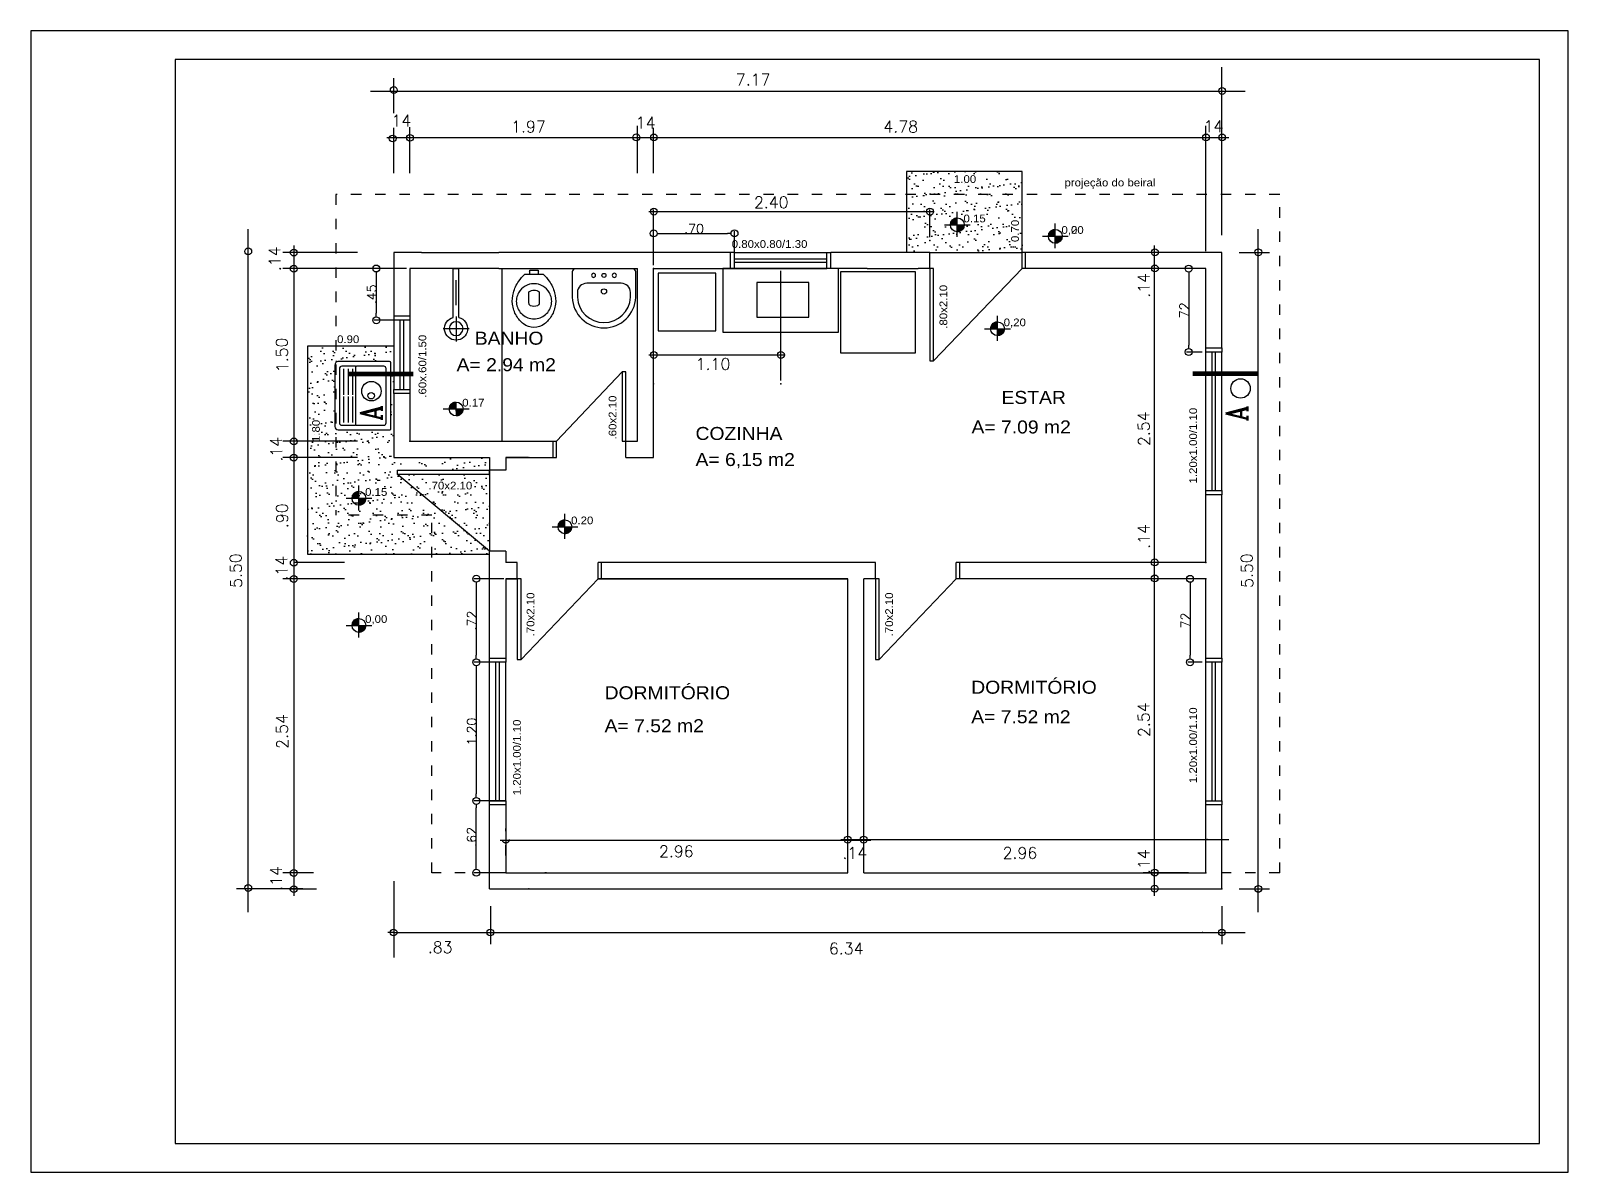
# Model space of a CAD drawing. Extents: x -6702 to 814, y 5971 to 8281.
# Drawn here: x -6702 to -5371, y 7293 to 8281 of the extents above; entities that cross this region are included whole.
import ezdxf

# ---------------------------------------------------------------- set-up
doc = ezdxf.new("R2010")
doc.units = 0
doc.header["$LTSCALE"] = 30
doc.header["$MEASUREMENT"] = 0
doc.linetypes.add('ACAD_ISO03W100', pattern=[30, 12, -18])
doc.linetypes.add('TRACEJAD', pattern=[1, 0.3, -0.4, 0.3])
doc.layers.get('0').update_dxf_attribs({"color": 1, "linetype": 'CONTINUOUS'})
doc.layers.get('DEFPOINTS').update_dxf_attribs({"linetype": 'CONTINUOUS'})
for name, color, linetype in [('ABERTURAS', 1, 'CONTINUOUS'), ('BEIRAL', 7, 'TRACEJAD'), ('COTA', 1, 'CONTINUOUS'), ('EQUIP', 7, 'CONTINUOUS'), ('EQUIP_I', 1, 'CONTINUOUS'), ('ESQUAD', 10, 'CONTINUOUS'), ('ESQUADRIA', 2, 'CONTINUOUS'), ('FOLHA', 7, 'CONTINUOUS'), ('HACHURA', 7, 'CONTINUOUS'), ('PAREDE', 6, 'CONTINUOUS'), ('TEXTOS', 2, 'CONTINUOUS'), ('UNIDADE', 4, 'CONTINUOUS')]:
    doc.layers.add(name, color=color, linetype=linetype)
doc.styles.add('COMPLEX', font='COMPLEX')
doc.styles.add('REGUA60', font='simplex.shx')
doc.styles.add('ROMAN', font='ROMAN')
doc.dimstyles.get("Standard").update_dxf_attribs({"dimtxt": 0.18, "dimasz": 0.18, "dimexe": 0.18, "dimexo": 0.0625, "dimgap": 0.09, "dimtad": 0, "dimtih": 1, "dimtoh": 1, "dimdec": 4, "dimzin": 0, "dimdsep": 46, "dimtxsty": 'Standard', "dimcen": 0.09, "dimadec": 0, "dimazin": 0, "dimtfac": 1, "dimtdec": 4, "dimtofl": 0, "dimtmove": 0, "dimatfit": 0, "dimfxl": 1, "dimtolj": 1, "dimtzin": 0, "dimarcsym": 0})
pattern_1 = [(45, (-3045.69985, 3641.66919), (-0.0883883476, 0.0883883476), [])]

# ---------------------------------------------------------------- blocks, each defined once
blk = doc.blocks.new('SAT13S_2')
at = {"layer": 'EQUIP', "color": 0, "linetype": 'ByBlock'}
blk.add_lwpolyline([(-26.5, -48.5), (26.5, -48.5, 0.414214), (29.5, -45.5), (29.5, -1, 0.414214), (28.5, 0), (-28.5, 0, 0.414214), (-29.5, -1), (-29.5, -45.5, 0.414214)], format="xyb", close=True, dxfattribs=at)
at = {"layer": 'EQUIP_I'}
for points in [[(25.5, -27.7), (25.5, -6, 0.414214), (23.5, -4), (-23.5, -4, 0.414214), (-25.5, -6), (-25.5, -27.7)], [(-25.5, -27.8), (-25.5, -29.7, 0.414214), (-24.5, -30.6), (-23.2, -30.6), (23.1, -30.6), (24.5, -30.6, 0.414214), (25.5, -29.7), (25.5, -27.8)], [(-25.5, -30.5), (-25.5, -42.5, 0.414214), (-23.5, -44.5)], [(-23.5, -44.5), (23.5, -44.5, 0.414214), (25.5, -42.5), (25.5, -30.5, 0.414214)], [(-23.2, -33), (-0.9, -33, 0.414214)], [(-23.2, -37), (-0.9, -37, 0.414214)], [(0.8, -33), (23.1, -33, 0.414214)], [(0.8, -37), (23.1, -37, 0.414214)], [(-23.2, -41), (-0.9, -41, 0.414214)], [(0.8, -41), (23.1, -41, 0.414214)]]:
    blk.add_lwpolyline(points, format="xyb", dxfattribs=at)
blk.add_circle((0, -17), 2.8, dxfattribs=at)
blk = doc.blocks.new('SAP7S__2')
at = {"layer": 'EQUIP', "color": 0, "linetype": 'ByBlock'}
blk.add_lwpolyline([(-4.4, -13), (-6.9, -13), (-7.4, -13, 0.207706), (-8.2, -13.3, 0.059368), (-13.2, -19, 0.082654), (-17.8, -29, 0.104255), (-18.6, -39, 0.107708), (-15.2, -49, 0.088187), (-9, -56, 0.163426), (0, -59, 0.163426), (9, -56, 0.088187), (15.2, -49, 0.107708), (18.6, -39, 0.104255), (17.8, -29, 0.082654), (13.2, -19, 0.059368), (8.2, -13.3, 0.207706), (7.4, -13), (6.9, -13), (4.4, -13, -0.380199), (3.6, -12.2), (3.6, -11.1, -0.087349), (3.7, -10.7, 0.172037), (3.7, -9.8, 0.102747), (3.6, -9.6, 0.167994), (3.1, -9.5), (0, -9.5), (-3.2, -9.5, 0.167994), (-3.6, -9.6, 0.102747), (-3.7, -9.8, 0.172037), (-3.7, -10.7, -0.087349), (-3.6, -11.1), (-3.6, -12.2, -0.380199)], format="xyb", close=True, dxfattribs=at)
at = {"layer": 'EQUIP_I'}
blk.add_line((4.4, -13), (-4.4, -13), dxfattribs=at)
for points in [[(0, -21.2, -0.268395), (13.3, -29, -0.179674), (15.1, -39, -0.170707), (10, -48, -0.179561), (0, -51.7, -0.179561), (-10, -48, -0.170707), (-15.1, -39, -0.179674), (-13.3, -29, -0.268395)], [(-3, -40.3, 0.183333), (3, -40.3, 0.302776), (4.4, -38), (4.4, -28.4, 0.370787), (-4.5, -28.4), (-4.5, -38, 0.302776)]]:
    blk.add_lwpolyline(points, format="xyb", close=True, dxfattribs=at)
blk = doc.blocks.new('SACHS__2')
at = {"layer": 'EQUIP', "color": 0, "linetype": 'ByBlock'}
for p, q in [((42.3, 2.4), (0, 2.4)), ((0, 2.4), (0, -2.4)), ((42.3, -2.4), (0, -2.4))]:
    blk.add_line(p, q, dxfattribs=at)
blk.add_arc((52, 0), 10, 193.8865, 166.1135, dxfattribs=at)
at = {"layer": 'EQUIP_I'}
for p, q in [((41.6, 0), (63.2, 0)), ((52, 11.2), (52, -11.2))]:
    blk.add_line(p, q, dxfattribs=at)
blk.add_circle((52, 0), 6, dxfattribs=at)
blk = doc.blocks.new('SAL60CS2')
at = {"layer": 'EQUIP', "color": 0, "linetype": 'ByBlock'}
blk.add_lwpolyline([(-27.5, -24.4), (-27.5, -2.6, -0.369445), (-24.9, 0), (0, 0), (24.9, 0, -0.369445), (27.5, -2.6), (27.5, -24.4, -0.40213), (0, -51, -0.40213)], format="xyb", close=True, dxfattribs=at)
at = {"layer": 'EQUIP_I'}
for points in [[(0, -12.4), (14.9, -12.4, -0.410423), (23, -20.3), (23, -24.4, -0.401806), (0, -46.4, -0.401806), (-23, -24.4), (-23, -20.3, -0.410423), (-14.9, -12.4)], [(0, -3.8, 1), (0, -7.3, 1)], [(0, -21.7, 1), (0, -17.2, 1)]]:
    blk.add_lwpolyline(points, format="xyb", close=True, dxfattribs=at)
for centre in [(-9, -5.5), (9, -5.5)]:
    blk.add_circle(centre, 1.75, dxfattribs=at)
blk = doc.blocks.new('_DOTBLANK')
at = {"color": 0, "linetype": 'ByBlock'}
blk.add_line((-0.5, 0), (-1, 0), dxfattribs=at)
blk.add_circle((0, 0), 0.5, dxfattribs=at)
blk = doc.blocks.new('*D55')
at = {"color": 0, "linetype": 'ByBlock'}
for p, q in [((-6292.2, 7806.7), (-6318.1, 7806.7)), ((-6316.1, 7800.7), (-6316.1, 7740.4)), ((-6292.2, 7734.4), (-6318.1, 7734.4))]:
    blk.add_line(p, q, dxfattribs=at)
at = {"layer": 'DEFPOINTS', "color": 0, "linetype": 'ByBlock'}
for p in [(-6289.2, 7806.7), (-6316.1, 7734.4), (-6289.2, 7734.4)]:
    blk.add_point(p, dxfattribs=at)
at = {"color": 0, "linetype": 'ByBlock', "xscale": 6, "yscale": 6, "zscale": 6}
for p, rotation in [((-6316.1, 7806.7), 90), ((-6316.1, 7734.4), 270)]:
    blk.add_blockref('_DOTBLANK', p, dxfattribs=dict(at, rotation=rotation))
at = {"color": 2, "linetype": 'ByBlock', "insert": (-6320.1, 7770.5), "char_height": 8, "attachment_point": 5, "rotation": 90, "style": 'REGUA60'}
blk.add_mtext('\\A1;.72', dxfattribs=at)
blk = doc.blocks.new('COTAPT')
at = {"color": 0, "linetype": 'ByBlock'}
blk.add_line((0, 0), (200, 0), dxfattribs=at)
at = {"color": 6, "linetype": 'ByBlock'}
blk.add_lwpolyline([(-20, 20), (20, 20), (20, -20), (-20, -20)], close=True, dxfattribs=at)
blk = doc.blocks.new('*D56')
at = {"color": 0, "linetype": 'ByBlock'}
for p, q in [((-6290.6, 7614.4), (-6318.1, 7614.4)), ((-6316.1, 7558.2), (-6316.1, 7608.4)), ((-6290.6, 7552.2), (-6318.1, 7552.2))]:
    blk.add_line(p, q, dxfattribs=at)
at = {"layer": 'DEFPOINTS', "color": 0, "linetype": 'ByBlock'}
for p in [(-6316.1, 7614.4), (-6287.6, 7614.4, -44.8), (-6287.6, 7552.2)]:
    blk.add_point(p, dxfattribs=at)
at = {"color": 0, "linetype": 'ByBlock', "xscale": 6, "yscale": 6, "zscale": 6}
for p, rotation in [((-6316.1, 7614.4), 90), ((-6316.1, 7552.2), 270)]:
    blk.add_blockref('_DOTBLANK', p, dxfattribs=dict(at, rotation=rotation))
at = {"color": 2, "linetype": 'ByBlock', "insert": (-6320.1, 7583.3), "char_height": 8, "attachment_point": 5, "rotation": 90, "style": 'REGUA60'}
blk.add_mtext('\\A1;.62', dxfattribs=at)
blk = doc.blocks.new('*D57')
at = {"color": 0, "linetype": 'ByBlock'}
for p, q in [((-6307.6, 7734.4), (-6318.1, 7734.4)), ((-6316.1, 7728.4), (-6316.1, 7620.4)), ((-6307.6, 7614.4), (-6318.1, 7614.4))]:
    blk.add_line(p, q, dxfattribs=at)
at = {"layer": 'DEFPOINTS', "color": 0, "linetype": 'ByBlock'}
for p in [(-6304.6, 7734.4), (-6316.1, 7614.4), (-6304.6, 7614.4, -44.8)]:
    blk.add_point(p, dxfattribs=at)
at = {"color": 0, "linetype": 'ByBlock', "xscale": 6, "yscale": 6, "zscale": 6}
for p, rotation in [((-6316.1, 7734.4), 90), ((-6316.1, 7614.4), 270)]:
    blk.add_blockref('_DOTBLANK', p, dxfattribs=dict(at, rotation=rotation))
at = {"color": 2, "linetype": 'ByBlock', "insert": (-6320.1, 7674.4), "char_height": 8, "attachment_point": 5, "rotation": 90, "style": 'REGUA60'}
blk.add_mtext('\\A1;1.20', dxfattribs=at)
blk = doc.blocks.new('*D58')
at = {"color": 0, "linetype": 'ByBlock'}
for p, q in [((-2123.2, 4214.1), (-2135.8, 4214.1)), ((-2133.8, 4208.1), (-2133.8, 4147.9)), ((-2123.2, 4141.9), (-2135.8, 4141.9))]:
    blk.add_line(p, q, dxfattribs=at)
at = {"layer": 'DEFPOINTS', "color": 0, "linetype": 'ByBlock'}
for p in [(-2120.2, 4214.1), (-2133.8, 4141.9), (-2120.2, 4141.9, 44.8)]:
    blk.add_point(p, dxfattribs=at)
at = {"color": 0, "linetype": 'ByBlock', "xscale": 6, "yscale": 6, "zscale": 6}
for p, rotation in [((-2133.8, 4214.1), 90), ((-2133.8, 4141.9), 270)]:
    blk.add_blockref('_DOTBLANK', p, dxfattribs=dict(at, rotation=rotation))
at = {"color": 2, "linetype": 'ByBlock', "insert": (-2137.8, 4178), "char_height": 8, "attachment_point": 5, "rotation": 90, "style": 'REGUA60'}
blk.add_mtext('\\A1;72', dxfattribs=at)
blk = doc.blocks.new('*D59')
at = {"color": 0, "linetype": 'ByBlock'}
for p, q in [((-2123.2, 4482.6), (-2136.9, 4482.6)), ((-2134.9, 4476.6), (-2134.9, 4416.4)), ((-2123.2, 4410.4), (-2136.9, 4410.4))]:
    blk.add_line(p, q, dxfattribs=at)
at = {"layer": 'DEFPOINTS', "color": 0, "linetype": 'ByBlock'}
for p in [(-2120.2, 4482.6), (-2134.9, 4410.4), (-2120.2, 4410.4, 44.8)]:
    blk.add_point(p, dxfattribs=at)
at = {"color": 0, "linetype": 'ByBlock', "xscale": 6, "yscale": 6, "zscale": 6}
for p, rotation in [((-2134.9, 4482.6), 90), ((-2134.9, 4410.4), 270)]:
    blk.add_blockref('_DOTBLANK', p, dxfattribs=dict(at, rotation=rotation))
at = {"color": 2, "linetype": 'ByBlock', "insert": (-2138.9, 4446.5), "char_height": 8, "attachment_point": 5, "rotation": 90, "style": 'REGUA60'}
blk.add_mtext('\\A1;72', dxfattribs=at)
blk = doc.blocks.new('*D60')
at = {"color": 0, "linetype": 'ByBlock'}
for p, q in [((-6162.6, 8078.2), (-6162.6, 8107.6)), ((-6092.6, 8078.2), (-6092.6, 8107.6)), ((-6156.6, 8105.6), (-6098.6, 8105.6))]:
    blk.add_line(p, q, dxfattribs=at)
at = {"layer": 'DEFPOINTS', "color": 0, "linetype": 'ByBlock'}
for p in [(-6092.6, 8105.6), (-6162.6, 8075.2), (-6092.6, 8075.2)]:
    blk.add_point(p, dxfattribs=at)
at = {"color": 0, "linetype": 'ByBlock', "xscale": 6, "yscale": 6, "zscale": 6, "rotation": 180}
blk.add_blockref('_DOTBLANK', (-6162.6, 8105.6), dxfattribs=at)
at = {"color": 0, "linetype": 'ByBlock', "xscale": 6, "yscale": 6, "zscale": 6}
blk.add_blockref('_DOTBLANK', (-6092.6, 8105.6), dxfattribs=at)
at = {"color": 2, "linetype": 'ByBlock', "insert": (-6127.6, 8109.6), "char_height": 8, "attachment_point": 5, "style": 'REGUA60'}
blk.add_mtext('\\A1;.70', dxfattribs=at)
blk = doc.blocks.new('*D61')
at = {"color": 0, "linetype": 'ByBlock'}
for p, q in [((-6376.6, 8075.2), (-6404.7, 8075.2)), ((-6402.7, 8069.2), (-6402.7, 8036.4)), ((-6376.6, 8030.4), (-6404.7, 8030.4))]:
    blk.add_line(p, q, dxfattribs=at)
at = {"layer": 'DEFPOINTS', "color": 0, "linetype": 'ByBlock'}
for p in [(-6373.6, 8075.2, -112.4), (-6402.7, 8030.4, -112.4), (-6373.6, 8030.4, -112.4)]:
    blk.add_point(p, dxfattribs=at)
at = {"color": 0, "linetype": 'ByBlock', "xscale": 6, "yscale": 6, "zscale": 6}
for p, rotation in [((-6402.7, 8075.2), 90), ((-6402.7, 8030.4), 270)]:
    blk.add_blockref('_DOTBLANK', p, dxfattribs=dict(at, rotation=rotation))
at = {"color": 2, "linetype": 'ByBlock', "insert": (-6406.7, 8052.8), "char_height": 8, "attachment_point": 5, "rotation": 90, "style": 'REGUA60'}
blk.add_mtext('\\A1;.45', dxfattribs=at)

msp = doc.modelspace()

# ---------------------------------------------------------------- hatches: boundary and pattern name
at = {"layer": 'ABERTURAS'}
h = msp.add_hatch(dxfattribs=at)
h.set_pattern_fill('AR-SAND', color=256, scale=7, style=0)
h.paths.add_polyline_path([(-6384.604, 7897.327), (-6384.604, 7900.66), (-6304.605, 7900.66), (-6304.605, 7911.672), (-6387.605, 7911.672), (-6387.605, 7966.916), (-6387.605, 7970.416), (-6387.605, 7982.699), (-6390.127, 7982.699), (-6390.127, 7936.58, -0.41421356), (-6391.127, 7935.58), (-6435.627, 7935.58, -0.18195866), (-6437.605, 7936.325), (-6437.605, 7861.672), (-6354.605, 7861.672), (-6354.605, 7827.835), (-6304.605, 7827.835), (-6304.605, 7830.66)])
h.paths.add_polyline_path([(-6304.605, 7897.327), (-6384.604, 7897.327), (-6304.605, 7830.66)], flags=17)
h.paths.add_polyline_path([(-6354.605, 7861.672), (-6437.605, 7861.672), (-6437.605, 7925.672), (-6462.202, 7925.672), (-6462.202, 7827.835), (-6354.605, 7827.835)])
h.paths.add_polyline_path([(-6438.627, 7991.58, -0.21597679), (-6437.605, 7993.836), (-6437.605, 8007.835), (-6462.202, 8007.835), (-6462.202, 7925.672), (-6437.605, 7925.672), (-6437.605, 7936.325, -0.21597679), (-6438.627, 7938.58)])
h.paths.add_polyline_path([(-6387.605, 8007.835), (-6437.605, 8007.835), (-6437.605, 7993.836, -0.18195866), (-6435.627, 7994.58), (-6391.127, 7994.58, -0.41421356), (-6390.127, 7993.58), (-6390.127, 7985.4), (-6387.605, 7985.4)])
at = {"layer": 'HACHURA'}
h = msp.add_hatch(dxfattribs=at)
h.set_pattern_fill('AR-SAND', color=1, scale=7, style=0)
h.set_pattern_definition([(37.5, (-3564.431, 3592.515), (-0.440954, 13.487766), [0, -10.64, 0, -11.9, 0, -11.375]), (7.5, (-3564.431, 3592.515), (12.38844, 19.75502), [0, -5.74, 0, -9.59, 0, -3.675]), (327.5, (-3573.041, 3592.515), (21.798993, 0.039613), [0, -3.5, 0, -12.6, 0, -16.45]), (317.5, (-3573.041, 3592.515), (21.042886, 6.14373), [0, -1.75, 0, -8.26, 0, -9.45])])
h.paths.add_polyline_path([(-5943.605, 8139.16), (-5943.605, 8089.16), (-5923.605, 8089.16), (-5843.605, 8089.16), (-5843.605, 8139.16)])
h.paths.add_polyline_path([(-5893.69, 8113.01, -1), (-5905.69, 8113.01, -1)], flags=16)
h.paths.add_polyline_path([(-5920.447, 8124.402, -1.00000051), (-5926.357, 8124.402, -1.00000051)], flags=16)
h.paths.add_polyline_path([(-5843.605, 8139.16), (-5843.605, 8159.16), (-5943.605, 8159.16), (-5943.605, 8139.16)])
h.paths.add_polyline_path([(-5896.049, 8113.495), (-5871.552, 8113.495), (-5871.552, 8123.495), (-5896.049, 8123.495)], flags=24)
h.paths.add_polyline_path([(-5844.746, 8096.421), (-5844.746, 8122.329), (-5854.746, 8122.329), (-5854.746, 8096.421)], flags=24)
h.paths.add_polyline_path([(-5904.286, 8147.609), (-5879.789, 8147.609), (-5879.789, 8157.609), (-5904.286, 8157.609)], flags=24)
at = {"layer": 'UNIDADE'}
h = msp.add_hatch(dxfattribs=at)
h.set_pattern_fill('ANSI31', color=256, style=0)
h.set_pattern_definition([(45, (-3130.51627, 3651.61087), (-0.0883883476, 0.0883883476), [])])
h.paths.add_polyline_path([(-5905.69, 8113.01), (-5899.69, 8113.01), (-5899.69, 8119.01, 0.41421356)])
h.paths.add_polyline_path([(-5893.69, 8113.01), (-5899.69, 8113.01), (-5899.69, 8107.01, 0.41421356)])
h = msp.add_hatch(dxfattribs=at)
h.set_pattern_fill('ANSI31', color=256, style=0)
h.set_pattern_definition(pattern_1)
h.paths.add_polyline_path([(-5820.873, 8103.069), (-5814.873, 8103.069), (-5814.873, 8109.069, 0.41421356)])
h.paths.add_polyline_path([(-5808.873, 8103.069), (-5814.873, 8103.069), (-5814.873, 8097.069, 0.41421356)])
h = msp.add_hatch(dxfattribs=at)
h.set_pattern_fill('ANSI31', color=256, style=0)
h.set_pattern_definition(pattern_1)
h.paths.add_polyline_path([(-5820.873, 8103.069), (-5814.873, 8103.069), (-5814.873, 8109.069, 0.41421356)])
h.paths.add_polyline_path([(-5808.873, 8103.069), (-5814.873, 8103.069), (-5814.873, 8097.069, 0.41421356)])
h = msp.add_hatch(dxfattribs=at)
h.set_pattern_fill('ANSI31', color=256, style=0)
h.set_pattern_definition([(45, (-3095.69985, 3561.66919), (-0.0883883476, 0.0883883476), [])])
h.paths.add_polyline_path([(-5870.873, 8023.069), (-5864.873, 8023.069), (-5864.873, 8029.069, 0.41421356)])
h.paths.add_polyline_path([(-5858.873, 8023.069), (-5864.873, 8023.069), (-5864.873, 8017.069, 0.41421356)])
h = msp.add_hatch(dxfattribs=at)
h.set_pattern_fill('ANSI31', color=256, style=0)
h.set_pattern_definition([(45, (-3564.4313, 3492.19517), (-0.0883883476, 0.0883883476), [])])
h.paths.add_polyline_path([(-6339.605, 7953.595), (-6333.605, 7953.595), (-6333.605, 7959.595, 0.41421356)])
h.paths.add_polyline_path([(-6327.605, 7953.595), (-6333.605, 7953.595), (-6333.605, 7947.595, 0.41421356)])
h = msp.add_hatch(dxfattribs=at)
h.set_pattern_fill('ANSI31', color=256, style=0)
h.set_pattern_definition([(45, (-3648.51652, 3414.87758), (-0.0883883476, 0.0883883476), [])])
h.paths.add_polyline_path([(-6423.69, 7876.277), (-6417.69, 7876.277), (-6417.69, 7882.277, 0.41421356)])
h.paths.add_polyline_path([(-6411.69, 7876.277), (-6417.69, 7876.277), (-6417.69, 7870.277, 0.41421356)])
h = msp.add_hatch(dxfattribs=at)
h.set_pattern_fill('ANSI31', color=256, style=0)
h.set_pattern_definition([(45, (-3470.18857, 3390.27088), (-0.0883883476, 0.0883883476), [])])
h.paths.add_polyline_path([(-6245.362, 7851.67), (-6239.362, 7851.67), (-6239.362, 7857.67, 0.41421356)])
h.paths.add_polyline_path([(-6233.362, 7851.67), (-6239.362, 7851.67), (-6239.362, 7845.67, 0.41421356)])
h = msp.add_hatch(dxfattribs=at)
h.set_pattern_fill('ANSI31', color=256, style=0)
h.set_pattern_definition([(45, (-3648.51652, 3304.87758), (-0.0883883476, 0.0883883476), [])])
h.paths.add_polyline_path([(-6423.69, 7766.277), (-6417.69, 7766.277), (-6417.69, 7772.277, 0.41421356)])
h.paths.add_polyline_path([(-6411.69, 7766.277), (-6417.69, 7766.277), (-6417.69, 7760.277, 0.41421356)])

# ---------------------------------------------------------------- linework, layer by layer
at = {"linetype": 'ByBlock', "ltscale": 2}
for p, q in [((-5670.605, 8210.137), (-5670.605, 8249.462)), ((-6407.605, 8228.763), (-5650.605, 8228.763)), ((-5670.605, 8104.16), (-5670.605, 8210.137)), ((-6393.605, 8188.561), (-6156.605, 8188.561)), ((-6182.605, 8188.561), (-5957.605, 8188.561)), ((-5983.605, 8188.561), (-5664.605, 8188.561)), ((-6513.615, 7518.16), (-6513.615, 8109.16)), ((-5639.308, 7518.16), (-5639.308, 8109.16)), ((-6473.639, 7905.672), (-6473.639, 8095.16)), ((-5728.866, 7800.66), (-5728.866, 8095.16)), ((-5655.605, 8089.16), (-5629.308, 8089.16)), ((-5699.605, 8075.16), (-5738.866, 8075.16)), ((-6473.639, 7800.66), (-6473.639, 7931.672)), ((-6418.814, 7911.672), (-6483.639, 7911.672)), ((-6473.639, 7532.16), (-6473.639, 7826.66)), ((-5728.866, 7532.16), (-5728.866, 7826.66)), ((-5699.605, 7820.66), (-5738.866, 7820.66)), ((-5699.605, 7806.66), (-5738.866, 7806.66)), ((-5684.605, 7567.16), (-5684.605, 7590.853)), ((-6295.352, 7580.459), (-5974.605, 7580.459)), ((-6000.605, 7580.853), (-5664.605, 7580.853)), ((-5699.605, 7552.16), (-5738.866, 7552.16)), ((-6387.605, 7544.903), (-6387.605, 7478.895)), ((-5655.605, 7538.16), (-5629.308, 7538.16)), ((-6303.899, 7523.16), (-6303.899, 7490.439)), ((-5670.605, 7523.16), (-5670.605, 7490.439)), ((-6387.605, 7500.439), (-6392.605, 7500.439)), ((-6387.605, 7500.439), (-5650.605, 7500.439))]:
    msp.add_line(p, q, dxfattribs=at)
for p in [(-5639.308, 8089.16), (-5684.605, 7820.66), (-5684.605, 7806.66), (-5684.605, 7580.853), (-5683.515, 7580.862), (-6256.605, 7552.16), (-6256.605, 7552.16), (-6255.515, 7552.17), (-6255.515, 7552.17), (-5684.605, 7552.16), (-5684.605, 7552.16), (-6270.605, 7538.16), (-6270.605, 7538.16), (-5670.605, 7538.16), (-5670.605, 7538.16), (-5687.527, 7500.439), (-5670.605, 7500.439)]:
    msp.add_point(p, dxfattribs=at)
at = {"layer": 'ABERTURAS', "ltscale": 2}
for p, q in [((-5843.605, 8159.16), (-5943.605, 8159.16)), ((-5943.605, 8159.16), (-5943.605, 8089.16)), ((-5843.605, 8089.16), (-5843.605, 8159.16)), ((-5840.605, 8075.16), (-5840.605, 8089.16)), ((-5920.271, 8075.16), (-5923.605, 8075.16)), ((-5923.605, 8075.16), (-5923.605, 7995.161)), ((-5920.271, 7995.161), (-5843.605, 8075.16)), ((-5920.271, 8075.16), (-5920.271, 8075.16)), ((-5920.271, 7995.161), (-5920.271, 8075.16)), ((-6387.605, 8007.835), (-6462.202, 8007.835)), ((-6462.202, 8007.835), (-6462.202, 7827.835)), ((-5923.605, 7995.161), (-5920.271, 7995.161)), ((-6246.605, 7925.672), (-6189.938, 7985.671)), ((-6189.938, 7985.671), (-6189.938, 7925.672)), ((-6186.605, 7985.671), (-6189.938, 7985.671)), ((-6186.605, 7925.672), (-6186.605, 7985.671)), ((-6249.605, 7911.672), (-6249.605, 7925.672)), ((-6189.938, 7925.672), (-6186.605, 7925.672)), ((-6384.604, 7900.66), (-6304.605, 7900.66)), ((-6384.604, 7900.66), (-6384.604, 7897.327)), ((-6304.605, 7830.66), (-6384.604, 7897.327)), ((-6384.604, 7897.327), (-6304.605, 7897.327)), ((-6304.605, 7897.327), (-6304.605, 7900.66)), ((-6304.605, 7900.66), (-6304.605, 7830.66)), ((-6462.202, 7827.835), (-6304.605, 7827.835)), ((-6207.605, 7806.66), (-6207.605, 7820.66)), ((-5897.605, 7806.66), (-5897.605, 7820.66)), ((-6277.271, 7806.66), (-6280.605, 7806.66)), ((-6280.605, 7806.66), (-6280.605, 7736.661)), ((-6277.271, 7736.661), (-6210.605, 7806.66)), ((-6277.271, 7736.661), (-6277.271, 7806.66)), ((-5967.271, 7806.66), (-5970.605, 7806.66)), ((-5970.605, 7806.66), (-5970.605, 7736.661)), ((-5970.605, 7806.66), (-5970.605, 7805.86)), ((-5967.271, 7736.661), (-5900.605, 7806.66)), ((-5967.271, 7736.661), (-5967.271, 7806.66)), ((-6280.605, 7736.661), (-6277.271, 7736.661)), ((-5970.605, 7736.661), (-5967.271, 7736.661))]:
    msp.add_line(p, q, dxfattribs=at)
for centre in [(-6387.558, 8229.638), (-5670.402, 8228.855), (-6388.536, 8187.701), (-6373.558, 8188.292), (-6177.536, 8188.701), (-6162.402, 8188.653), (-5684.402, 8188.653), (-5670.402, 8188.653), (-6162.402, 8124.402), (-5923.402, 8124.402), (-6513.569, 8090.036), (-6474.111, 8088.999), (-5728.663, 8089.252), (-5639.106, 8089.252), (-6474.111, 8074.999), (-5728.663, 8075.252), (-6162.402, 8000.338), (-6052.402, 8000.338), (-6474.111, 7925.511), (-6474.111, 7911.511), (-6474.111, 7820.499), (-5728.806, 7820.857), (-6474.111, 7806.499), (-5728.806, 7806.919), (-5994.605, 7580.853), (-5980.777, 7580.853), (-6474.111, 7551.999), (-5728.806, 7552.357), (-6513.569, 7539.036), (-6474.111, 7537.999), (-5728.806, 7538.419), (-5639.106, 7538.252), (-6387.71, 7500.475), (-6304.005, 7500.475), (-5670.71, 7500.475)]:
    msp.add_circle(centre, 2.955, dxfattribs=at)
at = {"layer": 'BEIRAL', "color": 1, "linetype": 'ACAD_ISO03W100', "ltscale": 2}
for p, q in [((-6387.605, 8209.591), (-6387.605, 8239.907)), ((-6387.605, 8177.638), (-6387.605, 8197.085)), ((-6373.605, 8180.925), (-6373.605, 8197.619)), ((-6176.605, 8178.638), (-6176.605, 8198.638)), ((-6162.605, 8181.925), (-6162.605, 8196.925)), ((-5684.605, 8090.16), (-5684.605, 8198.561)), ((-6387.605, 8157.807), (-6387.605, 8177.638)), ((-6373.605, 8157.807), (-6373.605, 8180.925)), ((-6176.605, 8157.807), (-6176.605, 8178.638)), ((-6162.605, 8157.807), (-6162.605, 8181.925)), ((-6162.605, 8102.31), (-6162.605, 8126.31)), ((-5923.605, 8102.31), (-5923.605, 8126.31)), ((-6418.814, 8089.16), (-6483.639, 8089.16)), ((-6388.605, 8075.16), (-6483.639, 8075.16)), ((-6162.605, 7978.246), (-6162.605, 8002.246)), ((-6418.814, 7925.672), (-6483.639, 7925.672)), ((-6430.236, 7820.66), (-6473.639, 7820.66)), ((-6430.236, 7806.66), (-6483.639, 7806.66)), ((-6457.134, 7552.16), (-6483.639, 7552.16)), ((-6466.188, 7538.306), (-6523.615, 7538.16)), ((-6477.967, 7538.306), (-6454.408, 7538.306))]:
    msp.add_line(p, q, dxfattribs=at)
at = {"layer": 'BEIRAL', "color": 1, "linetype": 'TRACEJAD'}
for p, q in [((-6437.605, 8139.16), (-6437.605, 7861.672)), ((-5953.605, 8139.16), (-6437.605, 8139.16)), ((-5620.605, 8139.16), (-5953.605, 8139.16)), ((-5620.605, 7552.16), (-5620.605, 8139.16)), ((-6354.605, 7861.672), (-6437.605, 7861.672)), ((-6354.605, 7552.16), (-6354.605, 7861.672)), ((-6290.605, 7567.16), (-6290.605, 7590.459)), ((-6304.605, 7552.16), (-6354.605, 7552.16)), ((-5620.605, 7552.16), (-5670.605, 7552.16))]:
    msp.add_line(p, q, dxfattribs=at)
at = {"layer": 'BEIRAL', "color": 1, "linetype": 'Continuous', "ltscale": 2}
for p, q in [((-5919.605, 8124.31), (-6166.605, 8124.31)), ((-6052.605, 7978.246), (-6052.605, 8073.066)), ((-6048.605, 8000.246), (-6166.605, 8000.246))]:
    msp.add_line(p, q, dxfattribs=at)
at = {"layer": 'BEIRAL', "color": 1, "linetype": 'TRACEJAD'}
msp.add_circle((-6290.605, 7580.853), 2.955, dxfattribs=at)
at = {"layer": 'BEIRAL', "color": 1, "linetype": 'ACAD_ISO03W100', "ltscale": 2}
for p in [(-5923.605, 8099.31), (-6162.605, 8000.246), (-6162.605, 7975.246), (-6052.605, 7975.246), (-6373.605, 7925.672)]:
    msp.add_point(p, dxfattribs=at)
at = {"layer": 'COTA', "linetype": 'ByBlock', "ltscale": 2}
msp.add_line((-6012.605, 8089.16, -59.999), (-6009.105, 8089.16, -59.999), dxfattribs=at)
at = {"layer": 'DEFPOINTS', "color": 0, "linetype": 'ByBlock', "ltscale": 2}
for p in [(-5670.605, 8228.763), (-6176.605, 8188.561), (-5977.605, 8188.561), (-5684.605, 8188.561), (-6162.605, 8171.925), (-6162.605, 8124.31), (-6162.605, 8099.31), (-6513.615, 8089.16), (-6387.605, 8089.16), (-6270.605, 8089.16), (-5670.605, 8089.16), (-5670.605, 8089.16), (-6473.639, 8075.16), (-6373.605, 8075.16), (-6373.605, 8075.16), (-6176.605, 8075.16), (-6176.605, 8075.16), (-5977.605, 8075.16), (-5977.605, 8075.16), (-5933.605, 8075.16), (-5933.605, 8075.16), (-5728.866, 8075.16), (-5684.605, 8075.16), (-5684.605, 8075.16), (-6418.814, 7925.672), (-6270.605, 7925.672), (-6473.639, 7911.672), (-6256.605, 7911.672), (-6430.236, 7820.66), (-6473.639, 7806.66), (-5728.866, 7806.66), (-5994.605, 7580.459), (-5994.605, 7571.27), (-5980.605, 7571.27), (-5994.605, 7552.16), (-5980.605, 7552.16)]:
    msp.add_point(p, dxfattribs=at)
at = {"layer": 'EQUIP', "color": 0, "linetype": 'ByBlock'}
msp.add_line((-6293.605, 7925.672), (-6293.605, 8075.16), dxfattribs=at)
at = {"layer": 'EQUIP_I'}
for p, q in [((-5899.69, 8102.61), (-5899.69, 8124.21)), ((-5910.89, 8113.01), (-5888.49, 8113.01)), ((-5814.873, 8092.669), (-5814.873, 8114.269)), ((-5814.873, 8092.669), (-5814.873, 8114.269)), ((-5826.073, 8103.069), (-5803.673, 8103.069)), ((-5826.073, 8103.069), (-5803.673, 8103.069)), ((-5923.605, 8089.16), (-5843.605, 8089.16)), ((-6333.605, 8043.514), (-6333.605, 8065.114)), ((-5864.873, 8012.669), (-5864.873, 8034.269)), ((-5876.073, 8023.069), (-5853.673, 8023.069)), ((-6344.805, 7953.595), (-6322.405, 7953.595)), ((-6417.69, 7865.877), (-6417.69, 7887.477)), ((-6428.89, 7876.277), (-6406.49, 7876.277)), ((-6239.362, 7841.27), (-6239.362, 7862.87)), ((-6250.562, 7851.67), (-6228.162, 7851.67)), ((-6417.69, 7755.877), (-6417.69, 7777.477)), ((-6428.89, 7766.277), (-6406.49, 7766.277))]:
    msp.add_line(p, q, dxfattribs=at)
for points in [[(-6158.671, 8021.224), (-6108.671, 8021.224), (-6108.671, 8071.224), (-6158.671, 8071.224)], [(-6002.605, 8020.16), (-6002.605, 8075.16), (-6102.605, 8075.16), (-6102.605, 8020.16)], [(-6000.813, 8002.275), (-5935.813, 8002.275), (-5935.813, 8072.275), (-6000.813, 8072.275)], [(-6028.33, 8032.956), (-6028.33, 8062.956), (-6073.33, 8062.956), (-6073.33, 8032.956)]]:
    msp.add_lwpolyline(points, close=True, dxfattribs=at)
for centre in [(-5899.69, 8113.01), (-5814.873, 8103.069), (-5814.873, 8103.069), (-5864.873, 8023.069), (-6333.605, 7953.595), (-6417.69, 7876.277), (-6239.362, 7851.67), (-6417.69, 7766.277)]:
    msp.add_circle(centre, 6, dxfattribs=at)
at = {"layer": 'ESQUAD', "color": 51, "linetype": 'Continuous', "ltscale": 3.937008}
for p, q in [((-6427.16, 7985.4), (-6370.753, 7985.4)), ((-6427.16, 7984.5), (-6370.753, 7984.5)), ((-6427.16, 7983.6), (-6370.753, 7983.6)), ((-6427.16, 7982.699), (-6370.753, 7982.699)), ((-5639.308, 7985.4), (-5695.715, 7985.4)), ((-5639.308, 7984.5), (-5695.715, 7984.5)), ((-5639.308, 7983.6), (-5695.715, 7983.6)), ((-5639.308, 7982.699), (-5695.715, 7982.699))]:
    msp.add_line(p, q, dxfattribs=at)
at = {"layer": 'ESQUAD', "color": 211, "linetype": 'Continuous', "ltscale": 6.80315}
for centre in [(-6406.908, 7969.022), (-5654.503, 7971.369)]:
    msp.add_circle(centre, 8.425, dxfattribs=at)
at = {"layer": 'ESQUADRIA'}
for p, q in [((-6092.604, 8089.16), (-6012.605, 8089.16)), ((-6092.604, 8083.66), (-6012.605, 8083.66)), ((-6092.604, 8080.66), (-6012.605, 8080.66)), ((-6092.604, 8075.16), (-6012.605, 8075.16)), ((-6387.605, 8033.915), (-6387.605, 7970.416)), ((-6373.605, 8030.415, 52.379), (-6387.605, 8030.415, 52.379)), ((-6382.205, 8030.415), (-6382.205, 7970.416)), ((-6379.205, 8030.415), (-6379.205, 7970.416)), ((-6373.605, 8033.915, -112.379), (-6373.605, 7970.416, -112.379)), ((-5684.605, 8002.909, 44.759), (-5684.605, 8006.409, 44.759)), ((-5684.605, 7882.911), (-5684.605, 8002.909)), ((-5670.605, 8002.909, 44.759), (-5684.605, 8002.909, 44.759)), ((-5679.105, 7882.911, 112.379), (-5679.105, 8002.909, 112.379)), ((-5676.105, 7882.911, 112.379), (-5676.104, 8002.909, 112.379)), ((-5670.605, 8006.409, 44.759), (-5670.605, 8002.909, 44.759)), ((-5670.605, 7882.911, 44.759), (-5670.605, 8002.909, 44.759)), ((-5684.605, 7879.411), (-5684.605, 7882.911)), ((-5684.605, 7882.911), (-5670.605, 7882.911)), ((-5670.605, 7882.911), (-5670.605, 7879.411)), ((-6304.605, 7734.409), (-6304.605, 7737.909)), ((-6304.604, 7614.411, -44.759), (-6304.605, 7734.409)), ((-6290.605, 7734.409), (-6304.605, 7734.409)), ((-6299.105, 7614.411, 67.619), (-6299.104, 7734.409, 67.619)), ((-6296.104, 7614.411, 67.619), (-6296.104, 7734.409, 67.619)), ((-6290.605, 7737.909), (-6290.605, 7734.409)), ((-6290.605, 7614.411), (-6290.605, 7734.409)), ((-5684.605, 7734.409, 44.759), (-5684.605, 7737.909, 44.759)), ((-5684.605, 7614.411), (-5684.605, 7734.409)), ((-5670.605, 7734.409, 44.759), (-5684.605, 7734.409, 44.759)), ((-5679.105, 7614.411, 112.379), (-5679.105, 7734.409, 112.379)), ((-5676.105, 7614.411, 112.379), (-5676.104, 7734.409, 112.379)), ((-5670.605, 7737.909, 44.759), (-5670.605, 7734.409, 44.759)), ((-5670.605, 7614.411, 44.759), (-5670.605, 7734.409, 44.759)), ((-6304.604, 7610.911, -44.759), (-6304.604, 7614.411, -44.759)), ((-6304.604, 7614.411, -44.759), (-6290.605, 7614.411, -44.759)), ((-6290.605, 7614.411, -44.759), (-6290.605, 7610.911, -44.759)), ((-5684.605, 7610.911), (-5684.605, 7614.411)), ((-5684.605, 7614.411), (-5670.605, 7614.411)), ((-5670.605, 7614.411), (-5670.605, 7610.911))]:
    msp.add_line(p, q, dxfattribs=at)
at = {"layer": 'ESQUADRIA', "flags": 128}
for points in [[(-6096.104, 8075.16), (-6092.604, 8075.16), (-6092.604, 8089.16), (-6096.104, 8089.16)], [(-6009.105, 8075.16), (-6012.605, 8075.16), (-6012.605, 8089.16), (-6009.105, 8089.16)]]:
    msp.add_lwpolyline(points, dxfattribs=at)
at = {"layer": 'ESQUADRIA', "elevation": -112.379, "flags": 128}
msp.add_lwpolyline([(-6387.605, 7966.916), (-6387.605, 7970.416), (-6373.605, 7970.416), (-6373.605, 7966.916)], dxfattribs=at)
at = {"layer": 'FOLHA', "color": 1}
for p, q in [((-5370.817, 8280.974), (-6701.802, 8280.974)), ((-6701.802, 8280.974), (-6701.802, 7292.975)), ((-5370.817, 7292.975), (-5370.817, 8280.974)), ((-6701.802, 7292.975), (-5370.817, 7292.975))]:
    msp.add_line(p, q, dxfattribs=at)
at = {"layer": 'FOLHA'}
for p, q in [((-6576.802, 8255.974), (-6576.802, 7317.975)), ((-5395.817, 8255.974), (-6576.802, 8255.974)), ((-5395.817, 7317.975), (-5395.817, 8255.974)), ((-6576.802, 7317.975), (-5395.817, 7317.975))]:
    msp.add_line(p, q, dxfattribs=at)
at = {"layer": 'PAREDE'}
for p, q in [((-6387.605, 8089.16), (-6387.605, 8033.915)), ((-6363.605, 8089.16), (-6387.605, 8089.16)), ((-6363.605, 8089.16), (-6296.605, 8089.16)), ((-6096.104, 8089.16), (-6296.605, 8089.16)), ((-6096.104, 8075.16), (-6096.104, 8089.16)), ((-6009.105, 8075.16), (-6009.105, 8089.16)), ((-5923.605, 8089.16), (-6009.105, 8089.16)), ((-5923.605, 8075.16), (-5923.605, 8089.16)), ((-5843.605, 8075.16), (-5843.605, 8089.16)), ((-5670.605, 8089.16), (-5843.605, 8089.16)), ((-5670.605, 8006.409), (-5670.605, 8089.16)), ((-6373.605, 8075.16), (-6373.605, 8033.915)), ((-6363.605, 8075.16), (-6373.605, 8075.16)), ((-6296.605, 8075.16), (-6363.605, 8075.16)), ((-6296.605, 8075.16), (-6176.605, 8075.16)), ((-6176.605, 7925.672), (-6176.605, 8075.16)), ((-6162.605, 8075.16), (-6096.104, 8075.16)), ((-6162.605, 7911.672), (-6162.605, 8075.16)), ((-5977.605, 8075.16), (-6009.105, 8075.16)), ((-5977.605, 8075.16), (-5933.605, 8075.16)), ((-5923.605, 8075.16), (-5933.605, 8075.16)), ((-5684.605, 8075.16), (-5843.605, 8075.16)), ((-5684.605, 8006.409), (-5684.605, 8075.16)), ((-6373.605, 8033.915, 52.379), (-6387.605, 8033.915, 52.379)), ((-5684.605, 8006.409, 44.759), (-5670.605, 8006.409, 44.759)), ((-6373.605, 7966.916, 52.379), (-6387.605, 7966.916, 52.379)), ((-6387.605, 7966.916), (-6387.605, 7911.672)), ((-6373.605, 7966.916), (-6373.605, 7925.672)), ((-6373.605, 7925.672), (-6246.605, 7925.672)), ((-6246.605, 7911.672), (-6246.605, 7925.672)), ((-6186.605, 7911.672), (-6186.605, 7925.672)), ((-6186.605, 7925.672), (-6176.605, 7925.672)), ((-6387.605, 7911.672), (-6304.605, 7911.672)), ((-6304.605, 7911.672), (-6304.605, 7900.66)), ((-6290.605, 7911.672), (-6270.605, 7911.672)), ((-6290.605, 7911.672), (-6290.605, 7900.66)), ((-6271.605, 7911.672), (-6290.605, 7911.672)), ((-6271.605, 7911.672), (-6256.605, 7911.672)), ((-6256.605, 7911.672), (-6246.605, 7911.672)), ((-6186.605, 7911.672), (-6162.605, 7911.672)), ((-6290.605, 7900.66), (-6304.605, 7900.66)), ((-5684.605, 7820.66), (-5684.605, 7879.411)), ((-5670.605, 7879.411), (-5684.605, 7879.411)), ((-5670.605, 7737.909), (-5670.605, 7879.411)), ((-6290.605, 7830.66), (-6304.605, 7830.66)), ((-6304.605, 7737.909), (-6304.605, 7830.66)), ((-6290.605, 7830.66), (-6290.605, 7820.66)), ((-6280.605, 7820.66), (-6290.605, 7820.66)), ((-6280.605, 7806.66), (-6280.605, 7820.66)), ((-6210.605, 7806.66), (-6210.605, 7820.66)), ((-5970.605, 7820.66), (-6210.605, 7820.66)), ((-5970.605, 7806.66), (-5970.605, 7820.66)), ((-5970.605, 7806.66), (-5970.605, 7820.66)), ((-5900.605, 7806.66), (-5900.605, 7820.66)), ((-5684.605, 7820.66), (-5900.605, 7820.66)), ((-6280.605, 7806.66), (-6290.605, 7806.66)), ((-6290.605, 7806.66), (-6280.605, 7806.66)), ((-5994.605, 7806.66), (-6210.605, 7806.66)), ((-6210.605, 7806.66), (-5994.605, 7806.66)), ((-5994.605, 7552.16), (-5994.605, 7806.66)), ((-5980.605, 7552.16), (-5980.605, 7806.66)), ((-5970.605, 7806.66), (-5980.605, 7806.66)), ((-5684.605, 7806.66), (-5900.605, 7806.66)), ((-5684.605, 7737.909), (-5684.605, 7806.66)), ((-6304.605, 7737.909), (-6290.605, 7737.909)), ((-5684.605, 7737.909, 44.759), (-5670.605, 7737.909, 44.759)), ((-6304.605, 7538.16), (-6304.604, 7610.911, -44.759)), ((-6290.605, 7610.911, -44.759), (-6304.604, 7610.911, -44.759)), ((-5684.605, 7552.16), (-5684.605, 7610.911)), ((-5670.605, 7610.911), (-5684.605, 7610.911)), ((-5670.605, 7538.16), (-5670.605, 7610.911)), ((-5980.605, 7552.16), (-5684.605, 7552.16)), ((-6304.605, 7538.16), (-5670.605, 7538.16))]:
    msp.add_line(p, q, dxfattribs=at)
for points in [[(-6290.605, 7806.66), (-6290.605, 7737.909)], [(-6290.605, 7610.911), (-6290.605, 7552.16), (-5994.605, 7552.16)]]:
    msp.add_lwpolyline(points, dxfattribs=at)
for p in [(-6162.605, 8075.16), (-6162.605, 8075.16), (-6270.605, 7911.672)]:
    msp.add_point(p, dxfattribs=at)

# ---------------------------------------------------------------- block references
at = {"layer": 'EQUIP', "xscale": -1, "rotation": 90}
msp.add_blockref('SACHS__2', (-6333.605, 8075.16), dxfattribs=at)
at = {"layer": 'EQUIP', "xscale": -1}
for name, p in [('SAP7S__2', (-6266.149, 8083.267)), ('SAL60CS2', (-6205.603, 8074.772))]:
    msp.add_blockref(name, p, dxfattribs=at)
at = {"layer": 'EQUIP', "rotation": 270}
msp.add_blockref('SAT13S_2', (-6390.127, 7965.08), dxfattribs=at)

# ---------------------------------------------------------------- texts
at = {"color": 2, "linetype": 'ByBlock', "ltscale": 2, "char_height": 10, "attachment_point": 5, "style": 'REGUA60'}
for s, insert in [('7.17', (-6076.438, 8238.713)), ('\\A1;14', (-6380.934, 8203.219)), ('1.97', (-6270.952, 8197.954)), ('\\A1;14', (-6169.569, 8201.327)), ('4.78', (-5948.663, 8197.919)), ('\\A1;14', (-5677.924, 8198.256)), ('2.40', (-6060.763, 8132.41)), ('\\A1;1.10', (-6111.173, 7992.484)), ('2.96', (-6142.969, 7570.649)), ('\\A1;.14', (-5988.487, 7569.258)), ('2.96', (-5845.46, 7569.327)), ('.83', (-6347.384, 7487.657)), ('6.34', (-5995.868, 7486.591))]:
    msp.add_mtext(s, dxfattribs=dict(at, insert=insert))
at = {"color": 2, "linetype": 'ByBlock', "ltscale": 2, "char_height": 10, "attachment_point": 5, "rotation": 91.302566, "style": 'REGUA60'}
for s, insert in [('\\A1;.14', (-6490.604, 8083.528)), ('.14', (-5738.254, 8060.504)), ('1.50', (-6484.22, 8000.416)), ('2.54', (-5738.254, 7936.468)), ('\\A1;.14', (-6489.234, 7918.672)), ('.90', (-6484.22, 7861.166)), ('.14', (-5738.254, 7843.104)), ('5.50', (-6524.196, 7813.66)), ('5.50', (-5648.933, 7813.66)), ('\\A1;.14', (-6484.615, 7815.712)), ('2.54', (-5738.254, 7684.614)), ('2.54', (-6484.22, 7674.41)), ('.14', (-5738.254, 7561.718)), ('\\A1;.14', (-6489.408, 7547.212))]:
    msp.add_mtext(s, dxfattribs=dict(at, insert=insert))
at = {"layer": 'ESQUAD', "color": 211, "linetype": 'Continuous', "ltscale": 3.937008, "style": 'COMPLEX', "width": 0.833333}
for p in [(-6398.02, 7943.426), (-5648.481, 7943.106)]:
    msp.add_text('A', height=18.75, rotation=90.00001, dxfattribs=at).set_placement(p)
at = {"layer": 'TEXTOS', "linetype": 'Continuous', "ltscale": 3.937008, "style": 'ROMAN', "width": 1.111111}
for s, height, p in [('1.00', 6.6666, (-5902.62, 8149.276)), ('projeção do beiral', 6.66658, (-5806.951, 8146.257)), ('0.15', 6.6666, (-5894.383, 8115.162)), ('0,20', 6.6666, (-5809.566, 8105.22)), ('0,00', 6.6666, (-5809.566, 8105.22)), ('0.80x0.80/1.30', 6.66658, (-6094.979, 8093.068)), ('0,20', 6.6666, (-5859.566, 8025.22)), ('0.90', 6.6666, (-6436.654, 8010.634)), ('BANHO', 11.2499, (-6317.431, 8009.247)), ('A= 2.94 m2', 11.2499, (-6333.152, 7986.31)), ('0.17', 6.6666, (-6328.298, 7955.746)), ('ESTAR', 11.2499, (-5861.448, 7957.955)), ('COZINHA', 11.2499, (-6126.31, 7926.783)), ('A= 7.09 m2', 11.2499, (-5887.397, 7932.413)), ('A= 6,15 m2', 11.2499, (-6126.31, 7904.247)), ('0.15', 6.6666, (-6412.383, 7878.429)), ('.70x2.10', 6.6666, (-6357.556, 7883.966)), ('0.20', 6.6666, (-6234.055, 7853.822)), ('0,00', 6.6666, (-6412.383, 7768.429)), ('DORMITÓRIO', 11.2499, (-5887.633, 7707.15)), ('DORMITÓRIO', 11.2499, (-6205.034, 7702.377)), ('A= 7.52 m2', 11.2499, (-6205.034, 7673.83)), ('A= 7.52 m2', 11.2499, (-5887.633, 7681.609))]:
    msp.add_text(s, height=height, dxfattribs=at).set_placement(p)
for s, height, p in [('0.70', 6.6666, (-5846.413, 8098.088)), ('.80x2.10', 6.6666, (-5908.435, 8023.024)), ('.60x.60/1.50', 6.66658, (-6359.421, 7963.365, -59.999)), ('.60x2.10', 6.6666, (-6194.809, 7927.208)), ('1.20x1.00/1.10', 6.66658, (-5692.216, 7889.115)), ('1.80', 6.6666, (-6451.568, 7924.98)), ('.70x2.10', 6.6666, (-6265.857, 7756.786)), ('.70x2.10', 6.6666, (-5955.435, 7756.786)), ('1.20x1.00/1.10', 6.66658, (-5692.216, 7629.812)), ('1.20x1.00/1.10', 6.66658, (-6277.623, 7619.252))]:
    msp.add_text(s, height=height, rotation=90, dxfattribs=at).set_placement(p)

# ---------------------------------------------------------------- dimensions: what is measured, and where the dimension line sits
at = {"layer": 'COTA'}
dim = msp.add_linear_dim(base=(-6092.604, 8105.635), p1=(-6162.605, 8075.16), p2=(-6092.604, 8075.16), text='.70', dimstyle='Standard', override={"dimtxt": 8, "dimasz": 6, "dimexe": 2, "dimexo": 3, "dimgap": 0, "dimtad": 1, "dimtih": 0, "dimtoh": 0, "dimdec": 2, "dimzin": 8, "dimtxsty": 'REGUA60', "dimblk": 'COTAPT', "dimblk1": 'DOTBLANK', "dimblk2": 'DOTBLANK', "dimsah": 1, "dimcen": 4, "dimdle": 4, "dimclrt": 2, "dimaunit": 1, "dimatfit": 3}, dxfattribs=at)
dim.commit()
dim.dimension.update_dxf_attribs({"geometry": '*D60', "text_midpoint": (-6127.604, 8109.635)})
for base, p1, p2, text, picture, middle in [((-6402.723, 8030.415), (-6373.605, 8075.16), (-6373.605, 8030.415), '.45', '*D61', (-6406.723, 8052.788, 112.379)), ((-6316.079, 7734.409), (-6289.208, 7806.66), (-6289.208, 7734.409), '.72', '*D55', (-6320.079, 7770.535)), ((-6316.079, 7614.411), (-6304.605, 7734.409), (-6304.604, 7614.411, -44.759), '1.20', '*D57', (-6320.079, 7674.41)), ((-6316.079, 7614.411), (-6287.605, 7552.16), (-6287.605, 7614.411, -44.759), '.62', '*D56', (-6320.079, 7583.285))]:
    dim = msp.add_linear_dim(base=base, p1=p1, p2=p2, angle=90, text=text, dimstyle='Standard', override={"dimtxt": 8, "dimasz": 6, "dimexe": 2, "dimexo": 3, "dimgap": 0, "dimtad": 1, "dimtih": 0, "dimtoh": 0, "dimdec": 2, "dimzin": 8, "dimtxsty": 'REGUA60', "dimblk": 'COTAPT', "dimblk1": 'DOTBLANK', "dimblk2": 'DOTBLANK', "dimsah": 1, "dimcen": 4, "dimdle": 4, "dimclrt": 2, "dimaunit": 1, "dimatfit": 3}, dxfattribs=at)
    dim.commit()
    dim.dimension.update_dxf_attribs({"geometry": picture, "text_midpoint": middle})
for base, p1, p2, picture, middle in [((-5699.332, 8002.909), (-5684.605, 8075.16), (-5684.605, 8002.909, 44.759), '*D59', (-5703.332, 8039.035)), ((-5698.189, 7734.409), (-5684.605, 7806.66), (-5684.605, 7734.409, 44.759), '*D58', (-5702.189, 7770.535))]:
    dim = msp.add_linear_dim(base=base, p1=p1, p2=p2, angle=90, text='72', dimstyle='Standard', override={"dimtxt": 8, "dimasz": 6, "dimexe": 2, "dimexo": 3, "dimgap": 0, "dimtad": 1, "dimtih": 0, "dimtoh": 0, "dimdec": 2, "dimzin": 8, "dimtxsty": 'REGUA60', "dimblk": 'COTAPT', "dimblk1": 'DOTBLANK', "dimblk2": 'DOTBLANK', "dimsah": 1, "dimcen": 4, "dimdle": 4, "dimclrt": 2, "dimaunit": 1, "dimatfit": 3}, dxfattribs=at)
    dim.commit()
    dim.dimension.update_dxf_attribs({"geometry": picture, "text_midpoint": middle, "insert": (-3564.431, 3592.515)})

doc.saveas('drawing.dxf')
